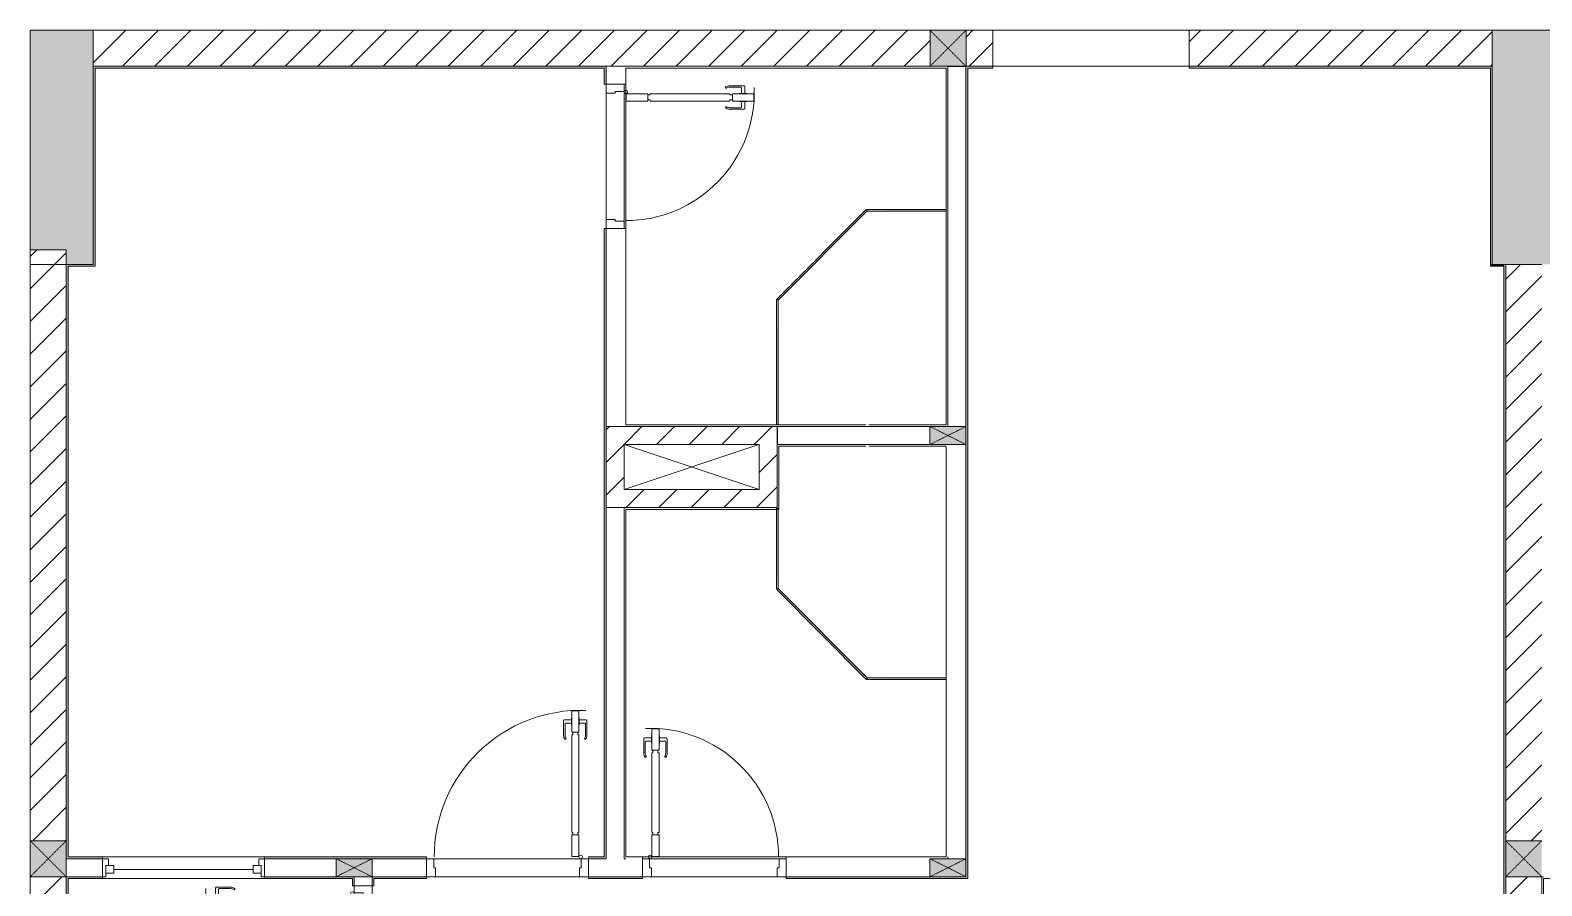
# Model space of a CAD drawing. Header units: millimetres. Extents: x 31499 to 223976, y 3719 to 80291.
# Drawn here: x 141074 to 149474, y 28787 to 33537 of the extents above; entities that cross this region are included whole.
import ezdxf

# ---------------------------------------------------------------- set-up
doc = ezdxf.new("R2010")
doc.units = ezdxf.units.MM
doc.linetypes.add('IMPORT-Dash _2_', pattern=[6, 3, -3])
for name, color, linetype, lineweight in [('0-2', 170, 'Continuous', 9), ('A-DETL-GENF-7', 170, 'Continuous', 9), ('A-DOOR-2', 170, 'Continuous', 9), ('A-FLOR-1', 170, 'Continuous', 9), ('A-GLAZ-5', 170, 'Continuous', 9), ('A-GLAZ-CURT-3', 170, 'Continuous', 9), ('A-WALL-1', 170, 'Continuous', 9), ('A-WALL-PATT-3', 170, 'Continuous', 9), ('A_1404_dwg-1', 170, 'Continuous', 9), ('I-WALL', 170, 'Continuous', 9), ('I-WALL-1', 170, 'Continuous', 9), ('S-COLS-1', 170, 'Continuous', 9), ('S-COLS-12', 170, 'IMPORT-Dash _2_', 9), ('S-COLS-2', 170, 'Continuous', 9), ('S-COLS-4', 170, 'Continuous', 9), ('S-COLS-HDLN-1', 170, 'IMPORT-Dash _2_', 9)]:
    doc.layers.add(name, color=color, linetype=linetype, lineweight=lineweight)
pattern_1 = [(45, (0, 0), (-90.50967, 90.50967), [])]

# ---------------------------------------------------------------- blocks, each defined once
blk = doc.blocks.new('A_1404_dwg_NCV_TKTC_KET CAU_rvt-1-TKTC_MB HOÀN THIỆN SÀN TẦNG 3-4-4819833-KeyPlan-CH2A_Tầng 3 - Tầng 8')
at = {"layer": 'S-COLS-1'}
for points in [[(44802.6, 32236.9), (44802.6, 33536.9), (44452.6, 33536.9), (44452.6, 32318.4), (44652.3, 32318.4), (44652.6, 32236.9), (44662.6, 32236.9)], [(52642.6, 32236.9), (52927.6, 32236.9), (52927.6, 33536.9), (52577.6, 33536.9), (52577.6, 32236.9)]]:
    blk.add_hatch(color=256, dxfattribs=at).paths.add_polyline_path(points)
at = {"layer": 'S-COLS-2'}
blk.add_line((52652.6, 32236.9), (52852.6, 32236.9), dxfattribs=at)
at = {"layer": 'S-COLS-2', "flags": 128}
for points in [[(44802.6, 33336.9), (44802.6, 33536.9), (44452.6, 33536.9), (44452.6, 32236.9), (44652.6, 32236.9)], [(52927.6, 33336.9), (52927.6, 33536.9), (52577.6, 33536.9), (52577.6, 33336.9)]]:
    blk.add_lwpolyline(points, dxfattribs=at)
blk = doc.blocks.new('A_1404_dwg_DOOR_CW_01 CANH MO-PANEL KINH - DIW_01-900x2200-CỬA GỖ VÂN LAMINATE-553375-TKTC_MB HOÀN THIỆN SÀN TẦNG 3-4-4819841-KeyPlan-CH2A_Tầng 3 - Tầng 8')
at = {"layer": 'A-DETL-GENF-7'}
for p, q in [((49614.6, 40123.9), (49614.6, 40203.4)), ((49657.6, 40207.4), (49618.6, 40207.4)), ((49622.6, 40186.4), (49622.6, 40123.9)), ((49657.6, 40190.4), (49626.6, 40190.4)), ((49701.6, 40207.4), (49740.6, 40207.4)), ((49701.6, 40190.4), (49732.6, 40190.4)), ((49736.6, 40186.4), (49736.6, 40123.9)), ((49744.6, 40123.9), (49744.6, 40203.4)), ((49622.7, 40098.1), (49629.3, 40102.7)), ((49736.4, 40098.1), (49729.9, 40102.7))]:
    blk.add_line(p, q, dxfattribs=at)
at = {"layer": 'A-DETL-GENF-7', "flags": 128}
for points in [[(49699.6, 40258.9), (49659.6, 40258.9), (49659.6, 40138.9), (49699.6, 40138.9)], [(49657.6, 40179.2), (49659.6, 40179.2), (49659.6, 40218.7), (49657.6, 40218.7)], [(49701.6, 40179.2), (49699.6, 40179.2), (49699.6, 40218.7), (49701.6, 40218.7)], [(49665.6, 39582.9), (49659.6, 39582.9), (49659.6, 40124.9), (49665.6, 40124.9), (49665.6, 40138.9), (49693.6, 40138.9), (49693.6, 40124.9), (49699.6, 40124.9), (49699.6, 39582.9), (49693.6, 39582.9), (49693.6, 39568.9), (49665.6, 39568.9)], [(49659.6, 39568.9), (49699.6, 39568.9), (49699.6, 39448.9), (49659.6, 39448.9)]]:
    blk.add_lwpolyline(points, close=True, dxfattribs=at)
at = {"layer": 'A-DETL-GENF-7'}
blk.add_circle((49709.6, 39446.9), 10, dxfattribs=at)
for centre, radius, start, end in [((49709.6, 39446.9), 814, 88, 180), ((49618.6, 40203.4), 4, 90, 180), ((49626.6, 40186.4), 4, 90, 180), ((49732.6, 40186.4), 4, 0, 90), ((49740.6, 40203.4), 4, 0, 90), ((49659.6, 40123.9), 45, 180, 215), ((49659.6, 40123.9), 37, 180, 215), ((49699.6, 40123.9), 37, 325, 0), ((49699.6, 40123.9), 45, 325, 0)]:
    blk.add_arc(centre, radius, start, end, dxfattribs=at)
at = {"layer": 'A-DOOR-2'}
blk.add_line((49709.6, 39436.9), (49684.6, 39436.9), dxfattribs=at)
at = {"layer": 'A-DOOR-2', "flags": 128}
for points in [[(48852.6, 39336.9), (48852.6, 39436.9), (48892.6, 39436.9), (48892.6, 39386.9), (48902.6, 39386.9), (48902.6, 39336.9)], [(49702.6, 39336.9), (49702.6, 39386.9), (49712.6, 39386.9), (49712.6, 39436.9), (49752.6, 39436.9), (49752.6, 39336.9)]]:
    blk.add_lwpolyline(points, close=True, dxfattribs=at)
blk = doc.blocks.new('A_1404_dwg_DOOR_CW_01 CANH MO-PANEL KINH - DIG_02-800x2200-CỬA NHÔM KÍNH-V57-TKTC_MB HOÀN THIỆN SÀN TẦNG 3-4-4819848-KeyPlan-CH2A_Tầng 3 - Tầng 8')
at = {"layer": 'A-DETL-GENF-7'}
for p, q in [((112413.8, 58419.2), (112418.3, 58412.6)), ((112439.6, 58427.3), (112519.1, 58427.3)), ((112502.1, 58419.3), (112439.6, 58419.3)), ((112506.1, 58384.3), (112506.1, 58415.3)), ((112523.1, 58384.3), (112523.1, 58423.3)), ((112413.8, 58305.4), (112418.3, 58312)), ((112502.1, 58305.3), (112439.6, 58305.3)), ((112439.6, 58297.3), (112519.1, 58297.3)), ((112506.1, 58340.3), (112506.1, 58309.3)), ((112523.1, 58340.3), (112523.1, 58301.3))]:
    blk.add_line(p, q, dxfattribs=at)
at = {"layer": 'A-DETL-GENF-7', "flags": 128}
for points in [[(111984.6, 58342.3), (111984.6, 58382.3), (111864.6, 58382.3), (111864.6, 58342.3)], [(111998.6, 58348.3), (111998.6, 58342.3), (112440.6, 58342.3), (112440.6, 58348.3), (112454.6, 58348.3), (112454.6, 58376.3), (112440.6, 58376.3), (112440.6, 58382.3), (111998.6, 58382.3), (111998.6, 58376.3), (111984.6, 58376.3), (111984.6, 58348.3)], [(112574.6, 58382.3), (112574.6, 58342.3), (112454.6, 58342.3), (112454.6, 58382.3)], [(112494.8, 58384.3), (112494.8, 58382.3), (112534.3, 58382.3), (112534.3, 58384.3)], [(112494.8, 58340.3), (112494.8, 58342.3), (112534.3, 58342.3), (112534.3, 58340.3)]]:
    blk.add_lwpolyline(points, close=True, dxfattribs=at)
at = {"layer": 'A-DETL-GENF-7'}
blk.add_circle((111862.6, 58392.3), 10, dxfattribs=at)
for centre, radius, start, end in [((111862.6, 58392.3), 714, 270, 2), ((112439.6, 58382.3), 45, 90, 125), ((112439.6, 58382.3), 37, 90, 125), ((112502.1, 58415.3), 4, 0, 90), ((112519.1, 58423.3), 4, 0, 90), ((112439.6, 58342.3), 45, 235, 270), ((112439.6, 58342.3), 37, 235, 270), ((112502.1, 58309.3), 4, 270, 0), ((112519.1, 58301.3), 4, 270, 0)]:
    blk.add_arc(centre, radius, start, end, dxfattribs=at)
at = {"layer": 'A-DOOR-2'}
blk.add_line((111852.6, 58392.3), (111852.6, 58367.3), dxfattribs=at)
at = {"layer": 'A-DOOR-2', "flags": 128}
for points in [[(111752.6, 58435.3), (111752.6, 58385.3), (111802.6, 58385.3), (111802.6, 58395.3), (111852.6, 58395.3), (111852.6, 58435.3)], [(111752.6, 57685.3), (111752.6, 57635.3), (111852.6, 57635.3), (111852.6, 57675.3), (111802.6, 57675.3), (111802.6, 57685.3)]]:
    blk.add_lwpolyline(points, close=True, dxfattribs=at)
blk = doc.blocks.new('A_1404_dwg_M_Fixed - 900 x 1400-901190-TKTC_MB HOÀN THIỆN SÀN TẦNG 3-4-4819850-KeyPlan-CH2A_Tầng 3 - Tầng 8')
at = {"layer": 'A-GLAZ-5'}
blk.add_line((111793.6, 60597.9), (111793.6, 61371.9), dxfattribs=at)
at = {"layer": 'A-GLAZ-5', "flags": 128}
for points in [[(111771.6, 61415.9), (111771.6, 61371.9), (111815.6, 61371.9), (111815.6, 61415.9), (111752.6, 61415.9), (111752.6, 61433.8)], [(111815.6, 61402.9), (111852.6, 61402.9), (111852.6, 61434.9)], [(111752.6, 60534.9), (111752.6, 60553.9), (111815.6, 60553.9), (111815.6, 60597.9), (111771.6, 60597.9), (111771.6, 60553.9)], [(111815.6, 60566.9), (111852.6, 60566.9), (111852.6, 60534.9)]]:
    blk.add_lwpolyline(points, dxfattribs=at)
blk = doc.blocks.new('A_1404_dwg_System Panel - Glazed-647900-TKTC_MB HOÀN THIỆN SÀN TẦNG 3-4-4819871-KeyPlan-CH2A_Tầng 3 - Tầng 8')
at = {"layer": 'A-GLAZ-CURT-3'}
blk.add_hatch(color=256, dxfattribs=at).paths.add_polyline_path([(65500, 32531.9), (65942.6, 32531.9), (65942.6, 32541.9), (65500, 32536.9)])
blk.add_line((65942.6, 32541.9), (65500, 32541.9), dxfattribs=at)
at = {"layer": 'A-GLAZ-CURT-3', "flags": 128}
blk.add_lwpolyline([(65502.1, 32531.9), (65942.6, 32531.9), (65942.6, 32541.9)], dxfattribs=at)
blk = doc.blocks.new('A_1404_dwg_System Panel - Glazed-579379-TKTC_MB HOÀN THIỆN SÀN TẦNG 3-4-4819872-KeyPlan-CH2A_Tầng 3 - Tầng 8')
at = {"layer": 'A-GLAZ-CURT-3'}
blk.add_hatch(color=256, dxfattribs=at).paths.add_polyline_path([(65007.7, 32037.6), (65500, 32536.9), (65496.5, 32540.5), (65004.2, 32041.1)])
blk.add_line((65496.5, 32540.5), (65000.7, 32044.7), dxfattribs=at)
at = {"layer": 'A-GLAZ-CURT-3', "flags": 128}
blk.add_lwpolyline([(65009.2, 32039.1), (65503.5, 32533.4), (65496.5, 32540.5)], dxfattribs=at)
blk = doc.blocks.new('A_1404_dwg_System Panel - Glazed-703244-TKTC_MB HOÀN THIỆN SÀN TẦNG 3-4-4819930-KeyPlan-CH2A_Tầng 3 - Tầng 8')
at = {"layer": 'A-GLAZ-CURT-3'}
blk.add_hatch(color=256, dxfattribs=at).paths.add_polyline_path([(73304.5, 37032.7), (73305.9, 37032.7), (73302.6, 37726.5), (73295.9, 37726.5), (73300.9, 37032.7)])
at = {"layer": 'A-GLAZ-CURT-3', "flags": 128}
blk.add_lwpolyline([(73305.9, 37032.7), (73305.9, 37726.5), (73295.9, 37726.5), (73295.9, 37032.7)], close=True, dxfattribs=at)
blk = doc.blocks.new('A_1404_dwg_System Panel - Glazed-901200-TKTC_MB HOÀN THIỆN SÀN TẦNG 3-4-4819874-KeyPlan-CH2A_Tầng 3 - Tầng 8')
at = {"layer": 'A-GLAZ-CURT-3'}
blk.add_hatch(color=256, dxfattribs=at).paths.add_polyline_path([(65502.3, 29931.5), (65942.6, 29931.5), (65942.6, 29941.5), (65502.3, 29936.5), (65502.3, 29933)])
blk.add_line((65942.6, 29941.5), (65504.4, 29941.5), dxfattribs=at)
at = {"layer": 'A-GLAZ-CURT-3', "flags": 128}
blk.add_lwpolyline([(65502.3, 29931.5), (65942.6, 29931.5), (65942.6, 29941.5)], dxfattribs=at)
blk = doc.blocks.new('A_1404_dwg_System Panel - Glazed-579637-TKTC_MB HOÀN THIỆN SÀN TẦNG 3-4-4819875-KeyPlan-CH2A_Tầng 3 - Tầng 8')
at = {"layer": 'A-GLAZ-CURT-3'}
blk.add_hatch(color=256, dxfattribs=at).paths.add_polyline_path([(65498.8, 29933), (65502.3, 29943.6), (65004.2, 30434.6), (65002.6, 30429.1), (65009.2, 30422.5)])
blk.add_line((65505.8, 29940), (65009.2, 30436.7), dxfattribs=at)
at = {"layer": 'A-GLAZ-CURT-3', "flags": 128}
blk.add_lwpolyline([(65000.7, 30431.1), (65498.8, 29933), (65505.8, 29940)], dxfattribs=at)
blk = doc.blocks.new('A_1404_dwg_System Panel - Glazed-1013752-TKTC_MB HOÀN THIỆN SÀN TẦNG 3-4-4819931-KeyPlan-CH2A_Tầng 3 - Tầng 8')
at = {"layer": 'A-GLAZ-CURT-3'}
blk.add_hatch(color=256, dxfattribs=at).paths.add_polyline_path([(73305.9, 38191.9), (73300.9, 38639.3), (73295.9, 38635.7), (73295.9, 38191.9), (73304.5, 38191.9)])
at = {"layer": 'A-GLAZ-CURT-3', "flags": 128}
blk.add_lwpolyline([(73295.9, 38639.3), (73295.9, 38191.9), (73305.9, 38191.9), (73305.9, 38639.3)], close=True, dxfattribs=at)
blk = doc.blocks.new('A_1404_dwg_G1_SOF - BO TRU - 100x200-745959-TKTC_MB HOÀN THIỆN SÀN TẦNG 3-4-4819847-KeyPlan-CH2A_Tầng 3 - Tầng 8')
at = {"layer": 'S-COLS-1'}
blk.add_hatch(color=256, dxfattribs=at).paths.add_polyline_path([(111052.6, 40036.9), (111052.6, 40236.9), (110952.6, 40236.9), (110952.6, 40036.9)])
at = {"layer": 'S-COLS-1', "flags": 128}
blk.add_lwpolyline([(110952.6, 40036.9), (111052.6, 40036.9), (111052.6, 40236.9), (110952.6, 40236.9)], close=True, dxfattribs=at)
at = {"layer": 'S-COLS-HDLN-1'}
for p, q in [((110952.6, 40036.9), (111052.6, 40236.9)), ((111052.6, 40036.9), (110952.6, 40236.9))]:
    blk.add_line(p, q, dxfattribs=at)
blk = doc.blocks.new('A_1404_dwg_DOOR_CW_01 CANH MO-PANEL KINH - DIG_01-900x2200-CỬA NHÔM KÍNH-901215-TKTC_MB HOÀN THIỆN SÀN TẦNG 3-4-4819898-KeyPlan-CH2A_Tầng 3 - Tầng 8')
at = {"layer": 'A-DETL-GENF-7'}
for p, q in [((37864.6, 68823.9), (37864.6, 68903.4)), ((37907.6, 68907.4), (37868.6, 68907.4)), ((37872.6, 68886.4), (37872.6, 68823.9)), ((37907.6, 68890.4), (37876.6, 68890.4)), ((37951.6, 68907.4), (37990.6, 68907.4)), ((37951.6, 68890.4), (37982.6, 68890.4)), ((37986.6, 68886.4), (37986.6, 68823.9)), ((37994.6, 68823.9), (37994.6, 68903.4)), ((37872.7, 68798.1), (37879.3, 68802.7)), ((37986.4, 68798.1), (37979.9, 68802.7))]:
    blk.add_line(p, q, dxfattribs=at)
at = {"layer": 'A-DETL-GENF-7', "flags": 128}
for points in [[(37907.6, 68879.2), (37909.6, 68879.2), (37909.6, 68918.7), (37907.6, 68918.7)], [(37949.6, 68958.9), (37909.6, 68958.9), (37909.6, 68838.9), (37949.6, 68838.9)], [(37951.6, 68879.2), (37949.6, 68879.2), (37949.6, 68918.7), (37951.6, 68918.7)], [(37915.6, 68282.9), (37909.6, 68282.9), (37909.6, 68824.9), (37915.6, 68824.9), (37915.6, 68838.9), (37943.6, 68838.9), (37943.6, 68824.9), (37949.6, 68824.9), (37949.6, 68282.9), (37943.6, 68282.9), (37943.6, 68268.9), (37915.6, 68268.9)], [(37909.6, 68268.9), (37949.6, 68268.9), (37949.6, 68148.9), (37909.6, 68148.9)]]:
    blk.add_lwpolyline(points, close=True, dxfattribs=at)
at = {"layer": 'A-DETL-GENF-7'}
blk.add_circle((37959.6, 68146.9), 10, dxfattribs=at)
for centre, radius, start, end in [((37959.6, 68146.9), 814, 88, 180), ((37868.6, 68903.4), 4, 90, 180), ((37876.6, 68886.4), 4, 90, 180), ((37982.6, 68886.4), 4, 0, 90), ((37990.6, 68903.4), 4, 0, 90), ((37909.6, 68823.9), 45, 180, 215), ((37909.6, 68823.9), 37, 180, 215), ((37949.6, 68823.9), 37, 325, 0), ((37949.6, 68823.9), 45, 325, 0)]:
    blk.add_arc(centre, radius, start, end, dxfattribs=at)
at = {"layer": 'A-DOOR-2'}
blk.add_line((37959.6, 68136.9), (37934.6, 68136.9), dxfattribs=at)
at = {"layer": 'A-DOOR-2', "flags": 128}
for points in [[(37102.6, 68036.9), (37102.6, 68136.9), (37142.6, 68136.9), (37142.6, 68086.9), (37152.6, 68086.9), (37152.6, 68036.9)], [(37952.6, 68036.9), (37952.6, 68086.9), (37962.6, 68086.9), (37962.6, 68136.9), (38002.6, 68136.9), (38002.6, 68036.9)]]:
    blk.add_lwpolyline(points, close=True, dxfattribs=at)
blk = doc.blocks.new('A_1404_dwg_NCV_TKTC_TANG 3 - 4_rvt-1-TKTC_MB HOÀN THIỆN SÀN TẦNG 3-4-4819943-KeyPlan-CH2A_Tầng 3 - Tầng 8')
at = {"layer": 'A-WALL-PATT-3'}
for points in [[(47642.6, 33326.9), (47642.6, 33336.9), (44802.6, 33336.9), (44802.6, 33326.9), (45272.1, 33326.9)], [(44802.6, 32226.9), (44812.6, 32226.9), (44812.6, 33326.9), (44802.6, 33326.9), (44802.6, 32236.9)], [(49652.6, 28826.9), (49662.6, 28826.9), (49662.6, 33326.9), (49652.6, 33326.9), (49652.6, 28836.9)], [(52577.6, 32236.9), (52577.6, 33326.9), (52567.6, 33326.9), (52567.6, 32236.9)], [(44652.6, 28936.9), (44662.6, 28936.9), (44662.6, 32236.9), (44652.6, 32236.9), (44652.6, 28946.9)], [(44802.6, 32226.9), (44802.6, 32236.9), (44662.6, 32236.9), (44662.6, 32226.9)], [(52567.6, 32226.9), (52642.6, 32226.9), (52642.6, 32236.9), (52567.6, 32236.9)], [(52642.6, 25446.9), (52652.6, 25446.9), (52652.6, 32236.9), (52642.6, 32236.9), (52642.6, 28836.9)], [(44652.6, 25836.9), (44662.6, 25836.9), (44662.6, 28836.9), (44652.6, 28836.9), (44652.6, 25846.9)]]:
    blk.add_hatch(color=256, dxfattribs=at).paths.add_polyline_path(points)
h = blk.add_hatch(color=256, dxfattribs=at)
h.paths.add_polyline_path([(47642.6, 28936.9), (47652.6, 28936.9), (47652.6, 32436.9), (47642.6, 32436.9), (47642.6, 28946.9)])
h.paths.add_polyline_path([(47642.6, 33236.9), (47652.6, 33236.9), (47652.6, 33336.9), (47642.6, 33336.9), (47642.6, 33295.3)])
h = blk.add_hatch(color=256, dxfattribs=at)
h.paths.add_polyline_path([(52567.6, 33326.9), (52577.6, 33326.9), (52577.6, 33336.9), (50892.6, 33336.9), (50892.6, 33326.9), (51135.1, 33326.9)])
h.paths.add_polyline_path([(49652.6, 33326.9), (49802.6, 33326.9), (49802.6, 33336.9), (49652.6, 33336.9)])
h = blk.add_hatch(color=256, dxfattribs=at)
h.paths.add_polyline_path([(47642.6, 28936.9), (47642.6, 28946.9), (47554.6, 28946.9), (47554.6, 28936.9)])
h.paths.add_polyline_path([(46152.6, 28936.9), (46654.6, 28936.9), (46654.6, 28946.9), (45754.6, 28946.9), (45754.6, 28936.9)])
h.paths.add_polyline_path([(44662.6, 28936.9), (44854.6, 28936.9), (44854.6, 28946.9), (44662.6, 28946.9)])
h = blk.add_hatch(color=256, dxfattribs=at)
h.paths.add_polyline_path([(45754.6, 28826.9), (46252.6, 28826.9), (46252.6, 28836.9), (45754.6, 28836.9)])
h.paths.add_polyline_path([(44854.6, 28826.9), (44854.6, 28836.9), (44662.6, 28836.9), (44662.6, 28826.9)])
h = blk.add_hatch(color=256, dxfattribs=at)
h.paths.add_polyline_path([(46242.6, 27836.9), (46252.6, 27836.9), (46252.6, 27886.9), (46242.6, 27886.9), (46242.6, 27846.9)])
h.paths.add_polyline_path([(46252.6, 28786.9), (46252.6, 28826.9), (46242.6, 28823.3), (46242.6, 28786.9)])
h = blk.add_hatch(color=256, dxfattribs=at)
h.paths.add_polyline_path([(49652.6, 28826.9), (49652.6, 28836.9), (48654.2, 28836.9), (48654.2, 28826.9), (49452.6, 28826.9)])
h.paths.add_polyline_path([(46654.6, 28826.9), (46654.6, 28836.9), (46352.6, 28836.9), (46352.6, 28826.9), (46362.6, 28826.9)])
h.paths.add_polyline_path([(47554.6, 28826.9), (47854.2, 28826.9), (47854.2, 28836.9), (47554.6, 28836.9)])
h = blk.add_hatch(color=256, dxfattribs=at)
h.paths.add_polyline_path([(46352.6, 27846.9), (46362.6, 27846.9), (46362.6, 27886.9), (46352.6, 27886.9)])
h.paths.add_polyline_path([(46352.6, 28786.9), (46362.6, 28786.9), (46362.6, 28826.9), (46352.6, 28826.9)])
at = {"layer": 'A-FLOR-1'}
for p, q in [((47752.6, 32476.9), (47752.6, 33196.9)), ((48614.2, 28936.9), (47894.2, 28936.9))]:
    blk.add_line(p, q, dxfattribs=at)
at = {"layer": 'A-FLOR-1', "flags": 128}
blk.add_lwpolyline([(50892.6, 33336.9), (50892.6, 33536.9), (49802.6, 33536.9), (49802.6, 33336.9), (50892.6, 33336.9), (49802.6, 33336.9)], dxfattribs=at)
for points in [[(47652.6, 32486.9), (47652.6, 33186.9)], [(46694.6, 28936.9), (47514.6, 28936.9)], [(47504.6, 28836.9), (46704.6, 28836.9)], [(48604.2, 28836.9), (47904.2, 28836.9)]]:
    blk.add_lwpolyline(points, close=True, dxfattribs=at)
at = {"layer": 'A-WALL-1'}
for p, q in [((47752.6, 33336.9), (47652.6, 33336.9)), ((47652.6, 33336.9), (47652.6, 33236.9)), ((47652.6, 33236.9), (47752.6, 33236.9)), ((47652.6, 32486.9), (47652.6, 33186.9)), ((47752.6, 32436.9), (47652.6, 32436.9)), ((47652.6, 32436.9), (47652.6, 31336.9)), ((47652.6, 31336.9), (47752.6, 31336.9)), ((49652.6, 28936.9), (49652.6, 31236.9)), ((44652.6, 28936.9), (44652.6, 28836.9)), ((44662.6, 28936.9), (44652.6, 28936.9)), ((44854.6, 28936.9), (44662.6, 28936.9)), ((44854.6, 28836.9), (44854.6, 28936.9)), ((45754.6, 28936.9), (45754.6, 28836.9)), ((46152.6, 28936.9), (45754.6, 28936.9)), ((46654.6, 28936.9), (46352.6, 28936.9)), ((46654.6, 28836.9), (46654.6, 28936.9)), ((46694.6, 28936.9), (47514.6, 28936.9)), ((47554.6, 28936.9), (47554.6, 28836.9)), ((47642.6, 28936.9), (47554.6, 28936.9)), ((47854.2, 28836.9), (47854.2, 28936.9)), ((48654.2, 28936.9), (48654.2, 28836.9)), ((49552.6, 28946.9), (49552.6, 28936.9)), ((44652.6, 28836.9), (44662.6, 28836.9)), ((44662.6, 28836.9), (44854.6, 28836.9)), ((45754.6, 28836.9), (46152.6, 28836.9)), ((46252.6, 28836.9), (46252.6, 28826.9)), ((46252.6, 28826.9), (46252.6, 28786.9)), ((46352.6, 28826.9), (46352.6, 28836.9)), ((46352.6, 28836.9), (46654.6, 28836.9)), ((46352.6, 28786.9), (46352.6, 28826.9)), ((47504.6, 28836.9), (46704.6, 28836.9)), ((47554.6, 28836.9), (47854.2, 28836.9)), ((48604.2, 28836.9), (47904.2, 28836.9)), ((48654.2, 28836.9), (49452.6, 28836.9)), ((46252.6, 28786.9), (46352.6, 28786.9))]:
    blk.add_line(p, q, dxfattribs=at)
at = {"layer": 'A-WALL-1', "flags": 128}
for points in [[(49652.6, 31336.9), (49652.6, 33336.5), (49552.6, 33336.5), (49552.6, 31336.9)], [(49452.6, 31336.9), (48604.6, 31336.9), (48604.6, 31236.9), (49452.6, 31236.9)], [(47762.6, 28936.9), (47752.6, 28936.9), (47752.6, 30886.9), (47652.6, 30886.9), (47652.6, 28936.9), (47642.6, 28936.9)]]:
    blk.add_lwpolyline(points, dxfattribs=at)
at = {"layer": 'I-WALL'}
for p, q in [((47652.6, 33236.9), (47652.6, 33336.9)), ((47762.6, 33236.9), (47762.6, 32436.9)), ((47652.6, 31336.9), (47652.6, 32436.9)), ((44662.6, 28936.9), (44854.6, 28936.9)), ((44854.6, 28946.9), (45754.6, 28946.9)), ((45754.6, 28936.9), (46152.6, 28936.9)), ((46352.6, 28936.9), (46654.6, 28936.9)), ((47554.6, 28936.9), (47642.6, 28936.9)), ((47854.2, 28946.9), (48654.2, 28946.9)), ((44854.6, 28836.9), (44662.6, 28836.9)), ((45754.6, 28826.9), (44854.6, 28826.9)), ((46152.6, 28836.9), (45754.6, 28836.9)), ((46252.6, 28786.9), (46252.6, 28826.9)), ((46654.6, 28836.9), (46352.6, 28836.9)), ((46352.6, 28826.9), (46352.6, 28786.9)), ((47854.2, 28836.9), (47554.6, 28836.9)), ((49452.6, 28836.9), (48654.2, 28836.9))]:
    blk.add_line(p, q, dxfattribs=at)
at = {"layer": 'I-WALL-1'}
for p, q in [((49552.6, 33336.9), (49452.9, 33336.9)), ((49542.6, 32541.9), (49542.6, 32531.9)), ((49652.6, 31236.9), (49652.6, 28936.9)), ((48599.2, 30876.9), (48609.2, 30876.9)), ((49542.6, 29941.5), (49542.6, 29931.5)), ((44652.6, 29036.9), (44652.6, 28936.9)), ((52652.6, 28836.9), (52652.6, 29036.9)), ((44652.6, 28936.9), (44662.6, 28936.9)), ((49552.6, 28936.9), (49552.6, 28946.9)), ((46252.6, 28826.9), (46252.6, 28836.9)), ((46352.6, 28836.9), (46352.6, 28826.9))]:
    blk.add_line(p, q, dxfattribs=at)
at = {"layer": 'I-WALL-1', "flags": 128}
for points in [[(47652.6, 33336.9), (47642.6, 33336.9), (44802.6, 33336.9), (44802.6, 33326.9), (44802.6, 32236.9), (44662.6, 32236.9), (44652.6, 32236.9), (44652.6, 29036.9)], [(44854.6, 28936.9), (44854.6, 28946.9), (44662.6, 28946.9), (44662.6, 32226.9), (44802.6, 32226.9), (44812.6, 32226.9), (44812.6, 33326.9), (47642.6, 33326.9), (47642.6, 33236.9), (47652.6, 33236.9)], [(49452.9, 33336.9), (47762.6, 33336.9), (47752.6, 33336.9)], [(47752.6, 33236.9), (47762.6, 33236.9), (47762.6, 33326.9), (49542.6, 33326.9), (49542.6, 32541.9)], [(48654.2, 28836.9), (48654.2, 28826.9), (49652.6, 28826.9), (49662.6, 28826.9), (49662.6, 33326.9), (49802.6, 33326.9), (49802.6, 33336.9), (49652.9, 33336.9)], [(49552.6, 31336.9), (49552.6, 31346.9), (49552.6, 33326.9), (49552.6, 33336.9)], [(49652.6, 33336.9), (49652.6, 33326.9), (49652.6, 31336.9)], [(52652.6, 29036.9), (52652.6, 32236.9), (52642.6, 32236.9), (52577.6, 32236.9), (52577.6, 33326.9), (52577.6, 33336.9), (50892.6, 33336.9), (50892.6, 33326.9), (52567.6, 33326.9), (52567.6, 32236.9)], [(49542.6, 32531.9), (49542.6, 31346.9), (49112.2, 31346.9)], [(47652.6, 32436.9), (47642.6, 32436.9), (47642.6, 28946.9), (47554.6, 28946.9), (47554.6, 28936.9)], [(49095.9, 31346.9), (47762.6, 31346.9), (47762.6, 32436.9), (47752.6, 32436.9)], [(52567.6, 32236.9), (52567.6, 32226.9), (52642.6, 32226.9), (52642.6, 25446.9), (52552.6, 25446.9), (52542.6, 25446.9), (52542.6, 24746.9), (52327.6, 24746.9), (52327.6, 24736.9), (52552.6, 24736.9), (52552.6, 24746.9), (52552.6, 25436.9), (52652.6, 25436.9), (52652.6, 25446.9), (52652.6, 28836.9)], [(47642.6, 28936.9), (47652.6, 28936.9), (47652.6, 31336.9)], [(47752.6, 31336.9), (47762.6, 31336.9), (49452.6, 31336.9)], [(49452.6, 31236.9), (48602.6, 31236.9), (48602.6, 31226.9), (48602.6, 30886.9), (47762.6, 30886.9), (47752.6, 30886.9), (47752.6, 28936.9), (47762.6, 28936.9)], [(48612.6, 30876.9), (48612.6, 30886.9), (48612.6, 31226.9), (49095.9, 31226.9)], [(49112.2, 31226.9), (49542.6, 31226.9), (49542.6, 29941.5)], [(47854.2, 28936.9), (47854.2, 28946.9), (47762.6, 28946.9), (47762.6, 30876.9), (48599.2, 30876.9)], [(49542.6, 29931.5), (49542.6, 28946.9), (48654.2, 28946.9), (48654.2, 28936.9)], [(46654.6, 28936.9), (46654.6, 28946.9), (45754.6, 28946.9), (45754.6, 28936.9)], [(44662.6, 28836.9), (44652.6, 28836.9), (44652.6, 25836.9), (44662.6, 25836.9), (44802.6, 25836.9), (44802.6, 24746.9), (44812.6, 24746.9), (44812.6, 25836.9), (44812.6, 25846.9), (44662.6, 25846.9), (44662.6, 28826.9), (44854.6, 28826.9), (44854.6, 28836.9)], [(45754.6, 28836.9), (45754.6, 28826.9), (46242.6, 28826.9), (46242.6, 28786.9), (46252.6, 28786.9)], [(46352.6, 28786.9), (46362.6, 28786.9), (46362.6, 28826.9), (46654.6, 28826.9), (46654.6, 28836.9)], [(47554.6, 28836.9), (47554.6, 28826.9), (47854.2, 28826.9), (47854.2, 28836.9)], [(52862.6, 28836.9), (52852.6, 28836.9), (52852.6, 25436.9), (52862.6, 25436.9), (52952.6, 25436.9), (52952.6, 24746.9), (52962.6, 24746.9), (52962.6, 25436.9), (52962.6, 25446.9), (52862.6, 25446.9), (52862.6, 28826.9), (53054.6, 28826.9), (53054.6, 28836.9)]]:
    blk.add_lwpolyline(points, dxfattribs=at)
for name, p in [('A_1404_dwg_DOOR_CW_01 CANH MO-PANEL KINH - DIG_02-800x2200-CỬA NHÔM KÍNH-V57-TKTC_MB HOÀN THIỆN SÀN TẦNG 3-4-4819848-KeyPlan-CH2A_Tầng 3 - Tầng 8', (-64100, -25198.4)), ('A_1404_dwg_System Panel - Glazed-579379-TKTC_MB HOÀN THIỆN SÀN TẦNG 3-4-4819872-KeyPlan-CH2A_Tầng 3 - Tầng 8', (-16400, 0)), ('A_1404_dwg_System Panel - Glazed-647900-TKTC_MB HOÀN THIỆN SÀN TẦNG 3-4-4819871-KeyPlan-CH2A_Tầng 3 - Tầng 8', (-16400, 0)), ('A_1404_dwg_System Panel - Glazed-579637-TKTC_MB HOÀN THIỆN SÀN TẦNG 3-4-4819875-KeyPlan-CH2A_Tầng 3 - Tầng 8', (-16400, 0)), ('A_1404_dwg_System Panel - Glazed-901200-TKTC_MB HOÀN THIỆN SÀN TẦNG 3-4-4819874-KeyPlan-CH2A_Tầng 3 - Tầng 8', (-16400, 0)), ('A_1404_dwg_DOOR_CW_01 CANH MO-PANEL KINH - DIW_01-900x2200-CỬA GỖ VÂN LAMINATE-553375-TKTC_MB HOÀN THIỆN SÀN TẦNG 3-4-4819841-KeyPlan-CH2A_Tầng 3 - Tầng 8', (-2198, -10500))]:
    blk.add_blockref(name, p)
for name, p, rotation in [('A_1404_dwg_System Panel - Glazed-703244-TKTC_MB HOÀN THIỆN SÀN TẦNG 3-4-4819930-KeyPlan-CH2A_Tầng 3 - Tầng 8', (121905.1, 69073.9), 180), ('A_1404_dwg_G1_SOF - BO TRU - 100x200-745959-TKTC_MB HOÀN THIỆN SÀN TẦNG 3-4-4819847-KeyPlan-CH2A_Tầng 3 - Tầng 8', (9415.6, 142289.5), 270), ('A_1404_dwg_System Panel - Glazed-1013752-TKTC_MB HOÀN THIỆN SÀN TẦNG 3-4-4819931-KeyPlan-CH2A_Tầng 3 - Tầng 8', (121905.1, 69073.9), 180), ('A_1404_dwg_DOOR_CW_01 CANH MO-PANEL KINH - DIG_02-800x2200-CỬA NHÔM KÍNH-V57-TKTC_MB HOÀN THIỆN SÀN TẦNG 3-4-4819848-KeyPlan-CH2A_Tầng 3 - Tầng 8', (106289.5, -82915.6), 90.00000000000001), ('A_1404_dwg_M_Fixed - 900 x 1400-901190-TKTC_MB HOÀN THIỆN SÀN TẦNG 3-4-4819850-KeyPlan-CH2A_Tầng 3 - Tầng 8', (106289.5, -82915.6), 90), ('A_1404_dwg_G1_SOF - BO TRU - 100x200-745959-TKTC_MB HOÀN THIỆN SÀN TẦNG 3-4-4819847-KeyPlan-CH2A_Tầng 3 - Tầng 8', (6115.6, 139889.5), 270), ('A_1404_dwg_G1_SOF - BO TRU - 100x200-745959-TKTC_MB HOÀN THIỆN SÀN TẦNG 3-4-4819847-KeyPlan-CH2A_Tầng 3 - Tầng 8', (9415.6, 139889.5), 270), ('A_1404_dwg_DOOR_CW_01 CANH MO-PANEL KINH - DIG_01-900x2200-CỬA NHÔM KÍNH-901215-TKTC_MB HOÀN THIỆN SÀN TẦNG 3-4-4819898-KeyPlan-CH2A_Tầng 3 - Tầng 8', (114389.5, -9215.6), 90)]:
    blk.add_blockref(name, p, dxfattribs=dict(rotation=rotation))
blk = doc.blocks.new('A_1404_dwg_G1_SOF - BO TRU - 200x200-V30-TKTC_MB HOÀN THIỆN SÀN TẦNG 3-4-4820009-KeyPlan-CH2A_Tầng 3 - Tầng 8')
at = {"layer": 'S-COLS-12'}
blk.add_hatch(color=256, dxfattribs=at).paths.add_polyline_path([(66052.6, 33336.9), (66052.9, 33336.9), (66052.6, 33536.9), (65852.9, 33536.9), (65852.9, 33336.9)])
at = {"layer": 'S-COLS-4'}
blk.add_line((65952.6, 33336.9), (66052.6, 33336.9), dxfattribs=at)
at = {"layer": 'S-COLS-4', "flags": 128}
blk.add_lwpolyline([(66052.9, 33336.9), (66052.9, 33536.9), (65852.9, 33536.9), (65852.9, 33336.9)], dxfattribs=at)
at = {"layer": 'S-COLS-HDLN-1'}
for p, q in [((66052.9, 33536.9), (65852.9, 33336.9)), ((65852.9, 33536.9), (66052.9, 33336.9))]:
    blk.add_line(p, q, dxfattribs=at)
blk = doc.blocks.new('A_1404_dwg_G1_SOF - BO TRU - 200x200-V8-TKTC_MB HOÀN THIỆN SÀN TẦNG 3-4-4819987-KeyPlan-CH2A_Tầng 3 - Tầng 8')
at = {"layer": 'S-COLS-12'}
blk.add_hatch(color=256, dxfattribs=at).paths.add_polyline_path([(44652.3, 28836.9), (44652.6, 28836.9), (44652.3, 29036.9), (44452.6, 29036.9), (44452.6, 28836.9)])
at = {"layer": 'S-COLS-4', "flags": 128}
blk.add_lwpolyline([(44652.6, 29036.9), (44452.6, 29036.9), (44452.6, 28836.9), (44652.6, 28836.9)], dxfattribs=at)
at = {"layer": 'S-COLS-HDLN-1'}
for p, q in [((44652.6, 29036.9), (44452.6, 28836.9)), ((44452.6, 29036.9), (44652.6, 28836.9))]:
    blk.add_line(p, q, dxfattribs=at)
blk = doc.blocks.new('A_1404_dwg_G1_SOF - BO TRU - 200x200-V32-TKTC_MB HOÀN THIỆN SÀN TẦNG 3-4-4820011-KeyPlan-CH2A_Tầng 3 - Tầng 8')
at = {"layer": 'S-COLS-12'}
blk.add_hatch(color=256, dxfattribs=at).paths.add_polyline_path([(52852.6, 28836.9), (52852.6, 29036.9), (52652.6, 29036.9), (52652.6, 28836.9)])
at = {"layer": 'S-COLS-4'}
for p, q in [((52852.6, 29036.9), (52652.6, 29036.9)), ((52652.6, 28836.9), (52852.6, 28836.9))]:
    blk.add_line(p, q, dxfattribs=at)
at = {"layer": 'S-COLS-HDLN-1'}
for p, q in [((52852.6, 29036.9), (52652.6, 28836.9)), ((52652.6, 29036.9), (52852.6, 28836.9))]:
    blk.add_line(p, q, dxfattribs=at)
blk = doc.blocks.new('A_1404_dwg-4819832-KeyPlan-CH2A_Tầng 3 - Tầng 8')
at = {"layer": 'A-WALL-PATT-3'}
h = blk.add_hatch(dxfattribs=at)
h.set_pattern_fill('FP_31', color=256, style=0, pattern_type=2)
h.set_pattern_definition(pattern_1)
h.paths.add_polyline_path([(49802.6, 33336.9), (49802.6, 33536.9), (49652.9, 33536.9), (49652.9, 33336.9)])
h.paths.add_polyline_path([(52577.6, 33336.9), (52577.6, 33536.9), (50892.6, 33536.9), (50892.6, 33336.9), (51135.1, 33336.9)])
h.paths.add_polyline_path([(47652.6, 33336.9), (49452.9, 33336.9), (49452.9, 33536.9), (44802.6, 33536.9), (44802.6, 33336.9), (47642.6, 33336.9)])
h = blk.add_hatch(dxfattribs=at)
h.set_pattern_fill('FP_31', color=256, style=0, pattern_type=2)
h.set_pattern_definition(pattern_1)
h.paths.add_polyline_path([(44652.6, 25918.4), (44652.6, 28836.9), (44452.6, 28836.9), (44452.6, 25918.4)])
h.paths.add_polyline_path([(44452.6, 29036.9), (44652.6, 29036.9), (44652.3, 32318.4), (44452.6, 32318.4), (44452.6, 29254.9)])
h = blk.add_hatch(dxfattribs=at)
h.set_pattern_fill('FP_31', color=256, style=0, pattern_type=2)
h.set_pattern_definition(pattern_1)
h.paths.add_polyline_path([(52652.6, 25436.9), (52852.6, 25436.9), (52852.6, 28836.9), (52652.6, 28836.9), (52652.6, 25446.9)])
h.paths.add_polyline_path([(52852.6, 29036.9), (52852.6, 32236.9), (52652.6, 32236.9), (52652.6, 29036.9)])
h = blk.add_hatch(dxfattribs=at)
h.set_pattern_fill('FP_31', color=256, style=0, pattern_type=2)
h.set_pattern_definition(pattern_1)
h.paths.add_polyline_path([(47652.6, 30886.9), (47752.6, 30886.9), (47752.6, 31336.9), (47652.6, 31336.5), (47652.6, 31236.5)])
h = blk.add_hatch(dxfattribs=at)
h.set_pattern_fill('FP_31', color=256, style=0, pattern_type=2)
h.set_pattern_definition(pattern_1)
h.paths.add_polyline_path([(48502.6, 31236.5), (48602.6, 31236.5), (48602.6, 31336.5), (47752.6, 31336.5), (47752.6, 31236.5)])
h = blk.add_hatch(dxfattribs=at)
h.set_pattern_fill('FP_31', color=256, style=0, pattern_type=2)
h.set_pattern_definition(pattern_1)
h.paths.add_polyline_path([(48502.6, 30986.5), (48602.6, 30986.5), (48602.6, 31236.5), (48502.6, 31236.5)])
h = blk.add_hatch(dxfattribs=at)
h.set_pattern_fill('FP_31', color=256, style=0, pattern_type=2)
h.set_pattern_definition(pattern_1)
h.paths.add_polyline_path([(48502.6, 30886.9), (48602.6, 30886.9), (48602.6, 30986.5), (47752.6, 30986.5), (47752.6, 30886.9)])
at = {"layer": '0-2'}
for p, q in [((47752.6, 30986.5), (48501.7, 31236.6)), ((47753.9, 31236.5), (48502.6, 30986.5))]:
    blk.add_line(p, q, dxfattribs=at)
at = {"layer": 'A-WALL-1'}
for p, q in [((44802.6, 33536.9), (44802.6, 33336.9)), ((49452.9, 33536.9), (44802.6, 33536.9)), ((49802.6, 33536.9), (49652.9, 33536.9)), ((52577.6, 33536.9), (50892.6, 33536.9)), ((52577.6, 33336.9), (52577.6, 33536.9)), ((44452.6, 32236.9), (44452.6, 29036.9)), ((52852.6, 32236.9), (52652.6, 32236.9)), ((47652.6, 31336.9), (47652.6, 30886.9))]:
    blk.add_line(p, q, dxfattribs=at)
at = {"layer": 'A-WALL-1', "flags": 128}
for points in [[(44652.6, 32236.9), (44652.6, 32318.4), (44452.6, 32318.4), (44452.6, 32236.9)], [(48602.6, 31236.9), (48602.6, 31336.5), (47752.6, 31336.5), (47752.6, 31336.9)], [(44452.6, 28836.9), (44452.6, 25918.4), (44652.6, 25918.4)]]:
    blk.add_lwpolyline(points, dxfattribs=at)
blk.add_lwpolyline([(48502.6, 30986.5), (47752.6, 30986.5), (47752.6, 31236.5), (48502.6, 31236.5)], close=True, dxfattribs=at)
for name, p in [('A_1404_dwg_NCV_TKTC_KET CAU_rvt-1-TKTC_MB HOÀN THIỆN SÀN TẦNG 3-4-4819833-KeyPlan-CH2A_Tầng 3 - Tầng 8', (0, 0)), ('A_1404_dwg_NCV_TKTC_TANG 3 - 4_rvt-1-TKTC_MB HOÀN THIỆN SÀN TẦNG 3-4-4819943-KeyPlan-CH2A_Tầng 3 - Tầng 8', (0, 0)), ('A_1404_dwg_G1_SOF - BO TRU - 200x200-V30-TKTC_MB HOÀN THIỆN SÀN TẦNG 3-4-4820009-KeyPlan-CH2A_Tầng 3 - Tầng 8', (-16400, 0)), ('A_1404_dwg_G1_SOF - BO TRU - 200x200-V8-TKTC_MB HOÀN THIỆN SÀN TẦNG 3-4-4819987-KeyPlan-CH2A_Tầng 3 - Tầng 8', (0, 0)), ('A_1404_dwg_G1_SOF - BO TRU - 200x200-V32-TKTC_MB HOÀN THIỆN SÀN TẦNG 3-4-4820011-KeyPlan-CH2A_Tầng 3 - Tầng 8', (0, 0))]:
    blk.add_blockref(name, p)

msp = doc.modelspace()

# ---------------------------------------------------------------- block references
at = {"layer": 'A_1404_dwg-1'}
msp.add_blockref('A_1404_dwg-4819832-KeyPlan-CH2A_Tầng 3 - Tầng 8', (96621.6, 0), dxfattribs=at)

doc.saveas('drawing.dxf')
